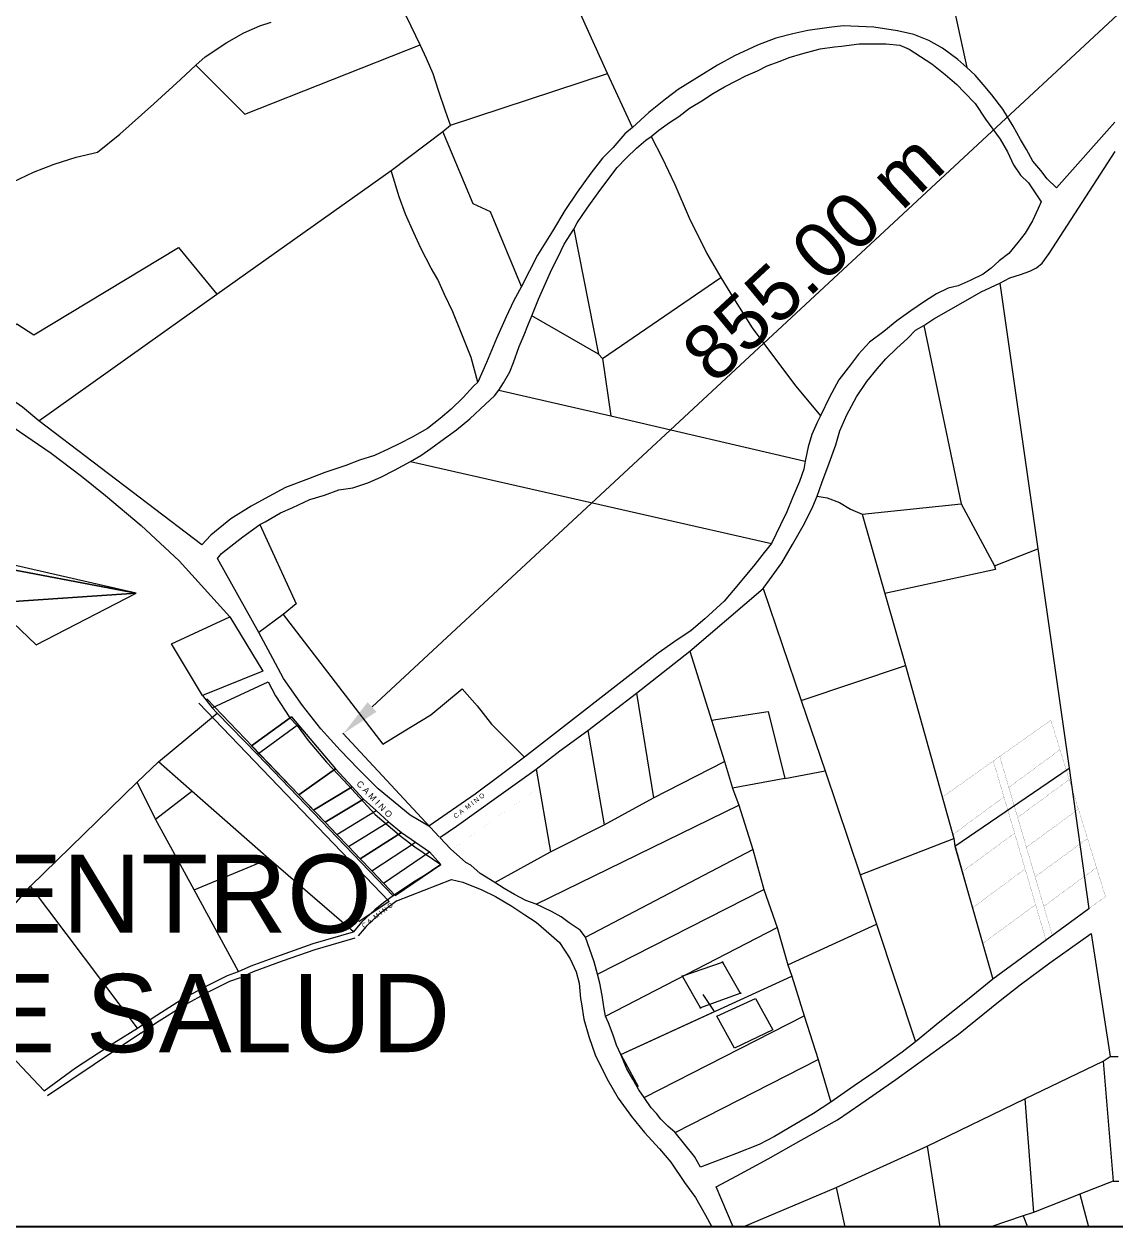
# Paper-space layout 'LAMINA DE TRABAJO' of a CAD drawing. Header units: millimetres. Extents: x 614660 to 615345, y 1320431 to 1320883.
# Drawn here: x 614854.12 to 614882.26, y 1320575.07 to 1320606.1 of the extents above; entities that cross this region are included whole.
import ezdxf

# ---------------------------------------------------------------- set-up
doc = ezdxf.new("R2010")
doc.units = ezdxf.units.MM
doc.layers.add('2', color=7, linetype='Continuous')
doc.layers.add('CVL_CUADCON_LIN', color=8, linetype='Continuous')
doc.layers.add('Cotas', color=7, linetype='Continuous', lineweight=0)
doc.styles.add('45', font='arial.ttf')
doc.styles.add('CAJETIN 2', font='arial.ttf', dxfattribs={"height": 0.25})
doc.styles.add('PUNTOS PI', font='arial.ttf', dxfattribs={"height": 1.5})

psp = doc.layouts.new('LAMINA DE TRABAJO')

# ---------------------------------------------------------------- linework, layer by layer
at = {"color": 1, "lineweight": 0}
psp.add_line((614857.044, 1320580.196), (614854.285, 1320583.856), dxfattribs=at)
psp.add_line((614934.41, 1320575.067), (614839.808, 1320575.067))
psp.add_line((614934.41, 1320575.067), (614839.808, 1320575.067))
psp.add_line((614934.41, 1320575.067), (614839.808, 1320575.067))
for points in [[(614857.044, 1320580.196), (614857.449, 1320580.473), (614858.166, 1320580.924), (614858.802, 1320581.272), (614859.366, 1320581.554), (614859.653, 1320581.657)], [(614857.135, 1320580.062), (614857.537, 1320580.338), (614858.248, 1320580.785), (614858.877, 1320581.129), (614859.43, 1320581.406), (614859.708, 1320581.505)]]:
    psp.add_lwpolyline(points, dxfattribs=at)
for centre in [(614872.137, 1320581.895), (614871.1, 1320581.535)]:
    psp.add_circle(centre, 0.0101, dxfattribs=at)
at = {"color": 7, "lineweight": 0}
psp.add_solid([(614862.983, 1320588.605), (614863.212, 1320588.358), (614862.358, 1320587.795)], dxfattribs=at)
at = {"layer": '2', "color": 1, "linetype": 'Continuous', "lineweight": 0}
for p, q in [((614865.117, 1320603.496), (614869.173, 1320604.828)), ((614869.814, 1320603.432), (614869.173, 1320604.828)), ((614864.922, 1320603.332), (614865.117, 1320603.496)), ((614863.594, 1320602.327), (614864.922, 1320603.332)), ((614859.098, 1320599.133), (614863.594, 1320602.327)), ((614868.301, 1320600.811), (614868.943, 1320597.588)), ((614869.045, 1320597.47), (614872.096, 1320599.562)), ((614879.29, 1320599.415), (614880.275, 1320592.565)), ((614854.504, 1320595.867), (614859.098, 1320599.133)), ((614868.943, 1320597.588), (614867.22, 1320598.569)), ((614877.331, 1320598.323), (614878.296, 1320593.725)), ((614868.943, 1320597.588), (614869.045, 1320597.47)), ((614869.045, 1320597.47), (614869.261, 1320595.993)), ((614866.369, 1320596.656), (614869.261, 1320595.993)), ((614869.261, 1320595.993), (614874.27, 1320594.825)), ((614864.092, 1320594.815), (614873.399, 1320592.697)), ((614875.742, 1320593.46), (614878.296, 1320593.725)), ((614878.296, 1320593.725), (614879.152, 1320592.124)), ((614875.742, 1320593.46), (614876.322, 1320591.407)), ((614879.152, 1320592.124), (614880.275, 1320592.565)), ((614880.275, 1320592.565), (614881.08, 1320586.9)), ((614871.297, 1320589.922), (614873.184, 1320591.542)), ((614873.184, 1320591.542), (614874.163, 1320588.653)), ((614876.322, 1320591.407), (614876.855, 1320589.55)), ((614860.801, 1320590.871), (614860.181, 1320590.399)), ((614869.918, 1320588.84), (614871.297, 1320589.922)), ((614871.297, 1320589.922), (614871.851, 1320588.141)), ((614874.163, 1320588.653), (614876.855, 1320589.55)), ((614876.855, 1320589.55), (614878.102, 1320585.09)), ((614858.724, 1320588.779), (614858.976, 1320588.461)), ((614861.21, 1320586.213), (614858.834, 1320588.689)), ((614868.662, 1320587.876), (614869.918, 1320588.84)), ((614869.918, 1320588.84), (614870.359, 1320586.136)), ((614874.163, 1320588.653), (614874.789, 1320586.831)), ((614857.586, 1320587.066), (614859.104, 1320588.322)), ((614859.104, 1320588.322), (614858.976, 1320588.461)), ((614860.14, 1320587.259), (614859.104, 1320588.322)), ((614861.02, 1320588.23), (614859.991, 1320587.483)), ((614859.991, 1320587.483), (614861.02, 1320588.23)), ((614861.02, 1320588.23), (614862.159, 1320586.887)), ((614861.165, 1320588.003), (614860.14, 1320587.259)), ((614871.851, 1320588.141), (614872.189, 1320587.074)), ((614868.662, 1320587.876), (614869.082, 1320585.444)), ((614859.991, 1320587.483), (614859.991, 1320587.483)), ((614857.038, 1320586.538), (614857.586, 1320587.066)), ((614858.448, 1320586.311), (614857.586, 1320587.066)), ((614863.642, 1320583.61), (614860.14, 1320587.259)), ((614870.359, 1320586.136), (614872.189, 1320587.074)), ((614872.189, 1320587.074), (614872.395, 1320586.386)), ((614861.21, 1320586.213), (614862.158, 1320586.887)), ((614862.159, 1320586.887), (614862.583, 1320586.424)), ((614867.334, 1320586.881), (614867.703, 1320584.741)), ((614873.743, 1320586.637), (614874.789, 1320586.831)), ((614874.789, 1320586.831), (614875.692, 1320584.153)), ((614878.127, 1320584.89), (614881.08, 1320586.9)), ((614854.285, 1320583.856), (614857.038, 1320586.538)), ((614857.51, 1320585.583), (614857.038, 1320586.538)), ((614861.584, 1320585.823), (614862.583, 1320586.424)), ((614862.583, 1320586.424), (614862.877, 1320586.103)), ((614873.743, 1320586.637), (614872.395, 1320586.386)), ((614872.395, 1320586.386), (614872.559, 1320585.945)), ((614857.51, 1320585.583), (614858.448, 1320586.311)), ((614860.432, 1320584.566), (614858.448, 1320586.311)), ((614861.886, 1320585.508), (614861.21, 1320586.213)), ((614861.886, 1320585.508), (614862.877, 1320586.103)), ((614862.877, 1320586.103), (614863.2, 1320585.81)), ((614869.082, 1320585.444), (614870.359, 1320586.136)), ((614862.188, 1320585.194), (614863.2, 1320585.81)), ((614863.2, 1320585.81), (614863.523, 1320585.517)), ((614867.329, 1320583.397), (614872.559, 1320585.945)), ((614872.559, 1320585.945), (614872.918, 1320584.806)), ((614858.505, 1320583.766), (614857.51, 1320585.583)), ((614862.188, 1320585.194), (614861.886, 1320585.508)), ((614862.49, 1320584.879), (614863.523, 1320585.517)), ((614863.523, 1320585.517), (614863.86, 1320585.24)), ((614867.703, 1320584.741), (614869.082, 1320585.444)), ((614862.49, 1320584.879), (614862.188, 1320585.194)), ((614862.792, 1320584.565), (614863.86, 1320585.24)), ((614863.86, 1320585.24), (614864.219, 1320584.992)), ((614862.792, 1320584.565), (614862.49, 1320584.879)), ((614863.093, 1320584.25), (614864.219, 1320584.992)), ((614864.219, 1320584.992), (614864.578, 1320584.746)), ((614875.692, 1320584.153), (614878.102, 1320585.09)), ((614878.102, 1320585.09), (614878.127, 1320584.89)), ((614878.127, 1320584.89), (614879.112, 1320581.462)), ((614858.505, 1320583.766), (614860.432, 1320584.566)), ((614862.617, 1320582.681), (614860.432, 1320584.566)), ((614863.093, 1320584.25), (614862.792, 1320584.565)), ((614863.395, 1320583.935), (614864.578, 1320584.746)), ((614864.578, 1320584.746), (614864.868, 1320584.42)), ((614864.578, 1320584.746), (614864.868, 1320584.42)), ((614866.262, 1320583.957), (614867.703, 1320584.741)), ((614868.606, 1320582.54), (614872.918, 1320584.806)), ((614872.918, 1320584.806), (614873.205, 1320583.774)), ((614863.395, 1320583.935), (614863.093, 1320584.25)), ((614863.697, 1320583.621), (614864.868, 1320584.42)), ((614864.868, 1320584.42), (614863.697, 1320583.621)), ((614863.697, 1320583.621), (614863.395, 1320583.935)), ((614875.692, 1320584.153), (614876.107, 1320582.88)), ((614859.653, 1320581.657), (614858.505, 1320583.766)), ((614868.913, 1320581.585), (614873.205, 1320583.774)), ((614873.205, 1320583.774), (614873.549, 1320582.789)), ((614869.119, 1320580.503), (614873.549, 1320582.789)), ((614873.549, 1320582.789), (614873.826, 1320581.829)), ((614873.826, 1320581.829), (614876.107, 1320582.88)), ((614876.107, 1320582.88), (614877.118, 1320579.842)), ((614873.826, 1320581.829), (614873.923, 1320581.537)), ((614869.514, 1320579.517), (614873.923, 1320581.537)), ((614873.923, 1320581.537), (614874.246, 1320580.515)), ((614870.119, 1320578.409), (614874.246, 1320580.515)), ((614874.246, 1320580.515), (614874.605, 1320579.386)), ((614870.914, 1320577.5), (614874.605, 1320579.386)), ((614874.605, 1320579.386), (614874.933, 1320578.283)), ((614879.938, 1320578.368), (614881.953, 1320579.347)), ((614881.953, 1320579.347), (614882.137, 1320579.465)), ((614881.953, 1320579.347), (614882.215, 1320576.248)), ((614882.137, 1320579.465), (614882.348, 1320579.465)), ((614877.42, 1320577.148), (614879.938, 1320578.368)), ((614879.938, 1320578.368), (614880.159, 1320575.443)), ((614875.072, 1320576.087), (614877.42, 1320577.148)), ((614877.42, 1320577.148), (614877.743, 1320575.067)), ((614882.215, 1320576.248), (614881.353, 1320575.915)), ((614882.215, 1320576.248), (614882.359, 1320576.248)), ((614872.668, 1320575.067), (614875.072, 1320576.087)), ((614875.072, 1320576.087), (614875.289, 1320575.067)), ((614881.353, 1320575.915), (614880.159, 1320575.443)), ((614881.353, 1320575.915), (614881.58, 1320575.067)), ((614879.892, 1320575.351), (614879.063, 1320575.067)), ((614880.159, 1320575.443), (614879.892, 1320575.351)), ((614879.892, 1320575.351), (614880.005, 1320575.067))]:
    psp.add_line(p, q, dxfattribs=at)
for points in [[(614876.622, 1320615.317), (614876.781, 1320614.922), (614876.965, 1320614.337), (614877.145, 1320613.685), (614877.335, 1320612.869), (614877.468, 1320612.099), (614877.617, 1320611.283), (614877.704, 1320610.416), (614877.791, 1320609.431), (614877.853, 1320608.533), (614877.879, 1320607.799), (614877.997, 1320607.035), (614878.443, 1320604.982)], [(614869.173, 1320604.828), (614867.983, 1320607.461), (614868.634, 1320607.855), (614869.793, 1320608.666), (614870.987, 1320609.542), (614872.105, 1320610.419), (614871.623, 1320611.435), (614871.11, 1320612.421), (614870.648, 1320613.191)], [(614864.342, 1320605.569), (614863.994, 1320606.278), (614863.701, 1320606.863), (614863.332, 1320607.52), (614863.04, 1320607.951), (614862.742, 1320608.469), (614862.455, 1320608.849)], [(614858.548, 1320605.039), (614858.795, 1320605.259), (614859.353, 1320605.623), (614859.794, 1320605.879), (614860.205, 1320606.054), (614860.497, 1320606.146)], [(614878.443, 1320604.982), (614878.212, 1320605.188), (614877.812, 1320605.475), (614877.464, 1320605.681), (614877.069, 1320605.835), (614876.648, 1320605.927), (614876.038, 1320606.025), (614875.254, 1320606.056), (614874.89, 1320606.015), (614874.336, 1320605.939), (614873.951, 1320605.852), (614873.51, 1320605.734), (614873.044, 1320605.56), (614872.449, 1320605.278), (614872.008, 1320605.037), (614871.536, 1320604.75), (614870.993, 1320604.417), (614870.67, 1320604.165), (614870.234, 1320603.817), (614869.814, 1320603.432)], [(614858.548, 1320605.039), (614859.815, 1320603.776), (614864.342, 1320605.569)], [(614865.117, 1320603.496), (614864.994, 1320603.85), (614864.814, 1320604.384), (614864.671, 1320604.82), (614864.501, 1320605.21), (614864.342, 1320605.569)], [(614870.296, 1320603.196), (614870.491, 1320603.365), (614870.767, 1320603.565), (614871.014, 1320603.719), (614871.29, 1320603.929), (614871.649, 1320604.149), (614871.865, 1320604.293), (614872.193, 1320604.483), (614872.511, 1320604.642), (614872.741, 1320604.765), (614873.039, 1320604.898), (614873.29, 1320605.021), (614873.623, 1320605.144), (614873.859, 1320605.236), (614874.213, 1320605.339), (614874.654, 1320605.461), (614875.023, 1320605.513), (614875.208, 1320605.533), (614875.664, 1320605.594), (614876.013, 1320605.594), (614876.356, 1320605.594), (614876.71, 1320605.553), (614876.951, 1320605.45), (614877.541, 1320605.075), (614877.879, 1320604.803), (614878.182, 1320604.546), (614878.371, 1320604.341), (614878.653, 1320604.048), (614878.925, 1320603.648), (614879.3, 1320603.13), (614879.489, 1320602.806), (614879.648, 1320602.468), (614879.823, 1320602.206), (614880.033, 1320602.006), (614880.207, 1320601.744), (614880.356, 1320601.513), (614880.284, 1320601.344), (614880.136, 1320601.02), (614879.941, 1320600.702), (614879.756, 1320600.461), (614879.525, 1320600.179), (614879.274, 1320599.99), (614879.064, 1320599.8), (614878.859, 1320599.646), (614878.526, 1320599.487), (614878.213, 1320599.344), (614877.962, 1320599.287), (614877.659, 1320599.144), (614877.372, 1320598.959), (614876.993, 1320598.703), (614876.634, 1320598.447), (614876.295, 1320598.165), (614875.926, 1320597.893), (614875.649, 1320597.58), (614875.439, 1320597.308), (614875.142, 1320596.918), (614874.896, 1320596.472), (614874.665, 1320595.995)], [(614850.607, 1320598.532), (614850.791, 1320598.706), (614851.089, 1320598.962), (614851.258, 1320599.132), (614851.463, 1320599.373), (614851.637, 1320599.67), (614851.853, 1320600.106), (614852.191, 1320600.583), (614852.478, 1320600.952), (614852.857, 1320601.327), (614853.268, 1320601.65), (614853.826, 1320602.024), (614854.365, 1320602.28), (614854.898, 1320602.49), (614855.462, 1320602.665), (614856.016, 1320602.793), (614856.59, 1320603.259), (614857.472, 1320604.039), (614858.159, 1320604.669), (614858.548, 1320605.039)], [(614882.26, 1320603.569), (614880.756, 1320601.872), (614880.51, 1320602.108), (614880.351, 1320602.324), (614880.141, 1320602.56), (614879.982, 1320602.868), (614879.828, 1320603.119), (614879.633, 1320603.463), (614879.366, 1320603.904), (614879.089, 1320604.274), (614878.858, 1320604.541), (614878.653, 1320604.782), (614878.443, 1320604.982)], [(614869.814, 1320603.432), (614869.619, 1320603.273), (614869.311, 1320602.909), (614869.045, 1320602.637), (614868.737, 1320602.258), (614868.388, 1320601.765), (614868.071, 1320601.293), (614867.753, 1320600.76), (614867.363, 1320600.139), (614866.953, 1320599.334)], [(614866.953, 1320599.334), (614866.153, 1320601.253), (614865.702, 1320601.459), (614864.922, 1320603.332)], [(614868.301, 1320600.811), (614868.389, 1320600.975), (614868.645, 1320601.355), (614868.927, 1320601.745), (614869.178, 1320602.083), (614869.419, 1320602.396), (614869.665, 1320602.647), (614869.916, 1320602.898), (614870.157, 1320603.109), (614870.296, 1320603.196)], [(614870.296, 1320603.196), (614870.578, 1320602.647), (614870.906, 1320601.964), (614871.28, 1320601.102), (614871.732, 1320600.183), (614872.096, 1320599.562)], [(614879.29, 1320599.415), (614879.551, 1320599.553), (614879.828, 1320599.64), (614880.064, 1320599.728), (614880.238, 1320599.815), (614880.382, 1320599.933), (614880.561, 1320600.179), (614882.263, 1320602.81)], [(614865.825, 1320596.861), (614865.651, 1320597.498), (614865.415, 1320598.103), (614865.179, 1320598.678), (614864.964, 1320599.12), (614864.794, 1320599.51), (614864.625, 1320599.802), (614864.353, 1320600.32), (614864.174, 1320600.716), (614863.963, 1320601.198), (614863.794, 1320601.644), (614863.594, 1320602.327)], [(614867.22, 1320598.569), (614867.389, 1320599.005), (614867.599, 1320599.467), (614867.732, 1320599.78), (614867.896, 1320600.093), (614868.055, 1320600.426), (614868.301, 1320600.811)], [(614852.781, 1320597.12), (614853.934, 1320598.371), (614854.375, 1320598.083), (614858.103, 1320600.334), (614859.098, 1320599.133)], [(614872.096, 1320599.562), (614872.419, 1320599.028), (614872.906, 1320598.264), (614873.321, 1320597.699), (614874.029, 1320596.755), (614874.665, 1320595.995)], [(614877.331, 1320598.323), (614877.593, 1320598.497), (614877.967, 1320598.708), (614878.346, 1320598.928), (614878.808, 1320599.195), (614879.29, 1320599.415)], [(614866.953, 1320599.334), (614866.748, 1320598.954), (614866.558, 1320598.544), (614866.307, 1320597.99), (614866.046, 1320597.369), (614865.825, 1320596.861)], [(614866.369, 1320596.656), (614866.492, 1320596.846), (614866.656, 1320597.128), (614866.748, 1320597.369), (614866.892, 1320597.784), (614867.02, 1320598.082), (614867.112, 1320598.323), (614867.22, 1320598.569)], [(614874.583, 1320593.922), (614874.701, 1320594.261), (614874.891, 1320594.769), (614875.06, 1320595.241), (614875.168, 1320595.605), (614875.342, 1320596.015), (614875.598, 1320596.482), (614875.86, 1320596.882), (614876.131, 1320597.205), (614876.352, 1320597.462), (614876.624, 1320597.733), (614876.916, 1320598), (614877.116, 1320598.2), (614877.331, 1320598.323)], [(614854.504, 1320595.867), (614854.078, 1320596.216), (614852.781, 1320597.12)], [(614865.825, 1320596.861), (614865.718, 1320596.759), (614865.446, 1320596.467), (614865.138, 1320596.169), (614864.851, 1320595.928), (614864.528, 1320595.667), (614864.133, 1320595.446), (614863.795, 1320595.272), (614863.528, 1320595.139), (614863.159, 1320594.97), (614862.775, 1320594.847), (614862.421, 1320594.708), (614861.882, 1320594.534), (614861.457, 1320594.365), (614860.867, 1320594.145), (614860.431, 1320593.914), (614859.98, 1320593.663), (614859.457, 1320593.335), (614858.939, 1320592.914), (614858.709, 1320592.668), (614854.504, 1320595.867)], [(614864.092, 1320594.815), (614864.354, 1320594.974), (614864.615, 1320595.154), (614864.964, 1320595.41), (614865.272, 1320595.636), (614865.62, 1320595.918), (614866.025, 1320596.297), (614866.256, 1320596.507), (614866.369, 1320596.656)], [(614874.665, 1320595.995), (614874.578, 1320595.821), (614874.439, 1320595.513), (614874.347, 1320595.195), (614874.27, 1320594.825)], [(614853.448, 1320595.98), (614854.007, 1320595.585), (614854.822, 1320595.03), (614855.601, 1320594.44), (614856.222, 1320593.942), (614857.14, 1320593.167), (614858.119, 1320592.248), (614859.432, 1320590.81)], [(614860.206, 1320593.186), (614860.339, 1320593.262), (614860.739, 1320593.493), (614861.052, 1320593.631), (614861.493, 1320593.836), (614861.872, 1320593.949), (614862.241, 1320594.082), (614862.605, 1320594.139), (614862.985, 1320594.262), (614863.328, 1320594.41), (614863.677, 1320594.59), (614864.092, 1320594.815)], [(614874.27, 1320594.825), (614874.234, 1320594.615), (614874.122, 1320594.297), (614873.947, 1320593.876), (614873.794, 1320593.517), (614873.635, 1320593.179), (614873.399, 1320592.697)], [(614873.184, 1320591.542), (614873.353, 1320591.758), (614873.671, 1320592.199), (614873.942, 1320592.676), (614874.25, 1320593.219), (614874.47, 1320593.655), (614874.583, 1320593.922)], [(614874.583, 1320593.922), (614874.84, 1320593.881), (614875.152, 1320593.753), (614875.44, 1320593.583), (614875.742, 1320593.46)], [(614860.181, 1320590.399), (614859.109, 1320592.309), (614859.216, 1320592.442), (614859.452, 1320592.632), (614859.765, 1320592.868), (614860.206, 1320593.186)], [(614860.206, 1320593.186), (614861.139, 1320591.143), (614860.801, 1320590.871)], [(614873.399, 1320592.697), (614873.209, 1320592.466), (614872.973, 1320592.158), (614872.548, 1320591.65), (614872.184, 1320591.214), (614871.681, 1320590.753), (614871.328, 1320590.455), (614870.882, 1320590.158), (614870.477, 1320589.866), (614867.026, 1320587.184)], [(614879.152, 1320592.124), (614879.183, 1320592.032), (614876.322, 1320591.407)], [(614858.724, 1320588.779), (614857.924, 1320590.108), (614859.432, 1320590.81)], [(614859.432, 1320590.81), (614860.283, 1320589.409), (614858.724, 1320588.779)], [(614860.801, 1320590.871), (614863.375, 1320587.519), (614863.893, 1320587.837), (614864.611, 1320588.278), (614865.426, 1320588.95), (614865.806, 1320588.508), (614866.18, 1320588.041), (614867.026, 1320587.184)], [(614867.026, 1320587.184), (614866.436, 1320586.743), (614865.754, 1320586.23), (614864.565, 1320585.41), (614864.083, 1320585.687), (614863.252, 1320586.37), (614862.75, 1320586.873), (614862.273, 1320587.371), (614861.775, 1320587.915), (614861.304, 1320588.521), (614860.811, 1320589.214), (614860.54, 1320589.732), (614860.181, 1320590.399)], [(614858.976, 1320588.461), (614860.422, 1320589.127), (614860.606, 1320588.773), (614860.981, 1320588.203), (614861.165, 1320588.003)], [(614858.633, 1320588.578), (614863.537, 1320583.467)], [(614871.851, 1320588.141), (614873.317, 1320588.361), (614873.743, 1320586.637)], [(614861.165, 1320588.003), (614861.447, 1320587.613), (614861.924, 1320587.058), (614862.37, 1320586.581), (614862.775, 1320586.145), (614863.175, 1320585.708), (614863.852, 1320585.138), (614864.201, 1320584.877), (614864.868, 1320584.42), (614864.596, 1320584.22), (614864.211, 1320583.989), (614863.934, 1320583.81), (614863.642, 1320583.61)], [(614867.334, 1320586.881), (614867.939, 1320587.353), (614868.662, 1320587.876)], [(614866.262, 1320583.957), (614865.883, 1320584.183), (614865.647, 1320584.399), (614865.514, 1320584.471), (614865.124, 1320584.82), (614864.847, 1320585.112), (614865.273, 1320585.405), (614866.308, 1320586.143), (614867.334, 1320586.881)], [(614881.08, 1320586.9), (614881.588, 1320583.277), (614879.112, 1320581.462)], [(614863.737, 1320583.479), (614865.145, 1320584.03), (614865.437, 1320583.958), (614865.929, 1320583.762), (614866.278, 1320583.588), (614866.703, 1320583.341), (614867.042, 1320583.115), (614867.329, 1320582.93), (614867.585, 1320582.71), (614867.929, 1320582.402), (614868.211, 1320581.986), (614868.36, 1320581.647), (614868.442, 1320581.355), (614868.478, 1320580.96), (614868.503, 1320580.826), (614868.56, 1320580.426), (614868.693, 1320579.98), (614868.857, 1320579.507), (614869.15, 1320578.897), (614869.447, 1320578.389), (614869.786, 1320577.916), (614870.129, 1320577.501), (614870.514, 1320577.085), (614870.801, 1320576.736), (614871.155, 1320576.212), (614871.442, 1320575.827), (614871.703, 1320575.37), (614871.862, 1320575.067)], [(614867.329, 1320583.397), (614867.067, 1320583.49), (614866.775, 1320583.644), (614866.508, 1320583.798), (614866.262, 1320583.957)], [(614852.085, 1320581.281), (614852.541, 1320581.825), (614853.07, 1320582.394), (614853.516, 1320582.917), (614853.915, 1320583.435), (614854.285, 1320583.856)], [(614863.642, 1320583.61), (614863.396, 1320583.43), (614863.171, 1320583.251), (614862.827, 1320582.933), (614862.617, 1320582.681)], [(614863.737, 1320583.479), (614863.494, 1320583.302), (614863.276, 1320583.128), (614862.944, 1320582.821), (614862.741, 1320582.578)], [(614863.537, 1320583.467), (614862.76, 1320582.937)], [(614868.606, 1320582.54), (614868.467, 1320582.72), (614868.185, 1320582.909), (614867.975, 1320583.064), (614867.729, 1320583.202), (614867.329, 1320583.397)], [(614859.653, 1320581.657), (614859.976, 1320581.805), (614860.735, 1320582.082), (614861.581, 1320582.379), (614862.617, 1320582.681)], [(614859.721, 1320581.51), (614860.038, 1320581.656), (614860.79, 1320581.93), (614861.631, 1320582.225), (614862.662, 1320582.526)], [(614868.913, 1320581.585), (614868.831, 1320581.904), (614868.606, 1320582.54)], [(614872.413, 1320575.067), (614871.97, 1320576.099), (614872.508, 1320576.381), (614873.313, 1320576.822), (614874.17, 1320577.309), (614875.108, 1320577.832), (614875.703, 1320578.247), (614876.61, 1320578.867), (614878.225, 1320580.036), (614879.302, 1320580.908), (614879.814, 1320581.313), (614880.584, 1320581.882), (614881.645, 1320582.636), (614882.137, 1320579.465)], [(614872.128, 1320581.891), (614871.109, 1320581.538)], [(614872.596, 1320581.108), (614872.142, 1320581.886)], [(614869.119, 1320580.503), (614869.088, 1320580.693), (614869.037, 1320581.041), (614868.97, 1320581.36), (614868.913, 1320581.585)], [(614871.105, 1320581.526), (614871.565, 1320580.729)], [(614879.112, 1320581.462), (614878.497, 1320580.96), (614877.743, 1320580.355), (614877.118, 1320579.842)], [(614852.085, 1320581.281), (614854.639, 1320578.581), (614855.444, 1320579.17), (614856.433, 1320579.816), (614857.044, 1320580.196)], [(614871.58, 1320580.724), (614872.591, 1320581.096)], [(614869.514, 1320579.517), (614869.406, 1320579.759), (614869.319, 1320580.015), (614869.201, 1320580.333), (614869.119, 1320580.503)], [(614877.118, 1320579.842), (614876.769, 1320579.575), (614876.102, 1320579.093), (614875.533, 1320578.704), (614874.933, 1320578.283)], [(614870.119, 1320578.409), (614869.98, 1320578.604), (614869.826, 1320578.876), (614869.673, 1320579.143), (614869.514, 1320579.517)], [(614870.914, 1320577.5), (614870.724, 1320577.664), (614870.544, 1320577.849), (614870.432, 1320577.993), (614870.298, 1320578.142), (614870.119, 1320578.409)], [(614874.933, 1320578.283), (614874.487, 1320577.996), (614873.857, 1320577.622), (614873.482, 1320577.396), (614873.083, 1320577.191), (614872.472, 1320576.95), (614871.57, 1320576.612), (614871.411, 1320576.884), (614871.17, 1320577.197), (614870.914, 1320577.5)]]:
    psp.add_lwpolyline(points, dxfattribs=at)
psp.add_lwpolyline([(614861.02, 1320588.23), (614862.159, 1320586.887), (614861.21, 1320586.213), (614859.991, 1320587.483)], close=True, dxfattribs=at)
at = {"layer": '2', "color": 1, "linetype": 'Continuous', "lineweight": 0, "flags": 128}
for points, const_width in [([(614877.806, 1320586.152), (614880.607, 1320588.141), (614882.016, 1320583.591)], 0.00404), ([(614880.607, 1320588.141), (614879.289, 1320587.205)], 0.00404), ([(614879.124, 1320587.088), (614880.483, 1320582.467)], 0.00404), ([(614879.124, 1320587.088), (614880.483, 1320582.467)], 0.00404), ([(614882.016, 1320583.591), (614880.646, 1320582.586), (614879.289, 1320587.205)], 0.00404), ([(614882.016, 1320583.591), (614880.646, 1320582.586), (614879.289, 1320587.205)], 0.00404), ([(614865.058, 1320584.738), (614867.545, 1320586.507)], 0.000404), ([(614879.112, 1320581.462), (614877.806, 1320586.152)], 0.00404), ([(614879.112, 1320581.462), (614882.016, 1320583.591)], 0.00404), ([(614880.483, 1320582.467), (614880.232, 1320583.319)], 0.00404), ([(614879.112, 1320581.462), (614880.483, 1320582.467)], 0.00404)]:
    psp.add_lwpolyline(points, dxfattribs=dict(at, const_width=const_width))
at = {"layer": '2', "color": 1, "linetype": 'Continuous', "lineweight": 0, "const_width": 0.00404, "flags": 128}
for points in [[(614879.289, 1320587.205), (614880.607, 1320588.141), (614882.016, 1320583.591), (614880.646, 1320582.586), (614879.289, 1320587.205)], [(614879.289, 1320587.205), (614879.523, 1320586.406), (614880.843, 1320587.379), (614880.607, 1320588.141), (614879.289, 1320587.205)], [(614879.751, 1320585.63), (614879.523, 1320586.406), (614880.843, 1320587.379), (614881.081, 1320586.611)], [(614877.806, 1320586.152), (614879.124, 1320587.088), (614880.483, 1320582.467), (614879.112, 1320581.462)], [(614879.124, 1320587.088), (614879.397, 1320586.161), (614878.075, 1320585.186), (614877.806, 1320586.152)], [(614862.583, 1320586.424), (614862.877, 1320586.103), (614861.886, 1320585.508), (614861.584, 1320585.823)], [(614879.977, 1320584.862), (614879.751, 1320585.63), (614881.081, 1320586.611), (614881.318, 1320585.846)], [(614878.075, 1320585.186), (614879.397, 1320586.161), (614879.672, 1320585.226), (614878.337, 1320584.245)], [(614880.201, 1320584.098), (614879.977, 1320584.862), (614881.318, 1320585.846), (614881.552, 1320585.089)], [(614863.86, 1320585.24), (614864.578, 1320584.746), (614863.395, 1320583.935), (614862.792, 1320584.565)], [(614878.337, 1320584.245), (614879.672, 1320585.226), (614879.943, 1320584.303), (614878.598, 1320583.307)], [(614880.425, 1320583.338), (614880.201, 1320584.098), (614881.552, 1320585.089), (614881.785, 1320584.339)], [(614878.598, 1320583.307), (614879.943, 1320584.303), (614880.214, 1320583.382), (614878.855, 1320582.384)], [(614880.646, 1320582.586), (614880.425, 1320583.338), (614881.785, 1320584.339), (614882.016, 1320583.591)], [(614878.855, 1320582.384), (614880.214, 1320583.382), (614880.482, 1320582.471), (614879.111, 1320581.466)]]:
    psp.add_lwpolyline(points, close=True, dxfattribs=at)
at = {"layer": '2', "color": 1, "linetype": 'Continuous', "lineweight": 0, "flags": 128}
for points in [[(614862.158, 1320586.887), (614862.583, 1320586.424), (614861.584, 1320585.823), (614861.21, 1320586.213)], [(614862.583, 1320586.424), (614862.877, 1320586.103), (614861.886, 1320585.508), (614861.584, 1320585.823)], [(614863.523, 1320585.517), (614863.86, 1320585.24), (614862.792, 1320584.565), (614862.49, 1320584.879)], [(614864.578, 1320584.746), (614864.868, 1320584.42), (614863.697, 1320583.621), (614863.395, 1320583.935)], [(614872.445, 1320579.677), (614871.995, 1320580.503), (614872.993, 1320580.96), (614873.437, 1320580.149)], [(614871.995, 1320580.503), (614872.993, 1320580.96), (614873.437, 1320580.149), (614872.445, 1320579.677)]]:
    psp.add_lwpolyline(points, close=True, dxfattribs=at)
for points in [[(614869.514, 1320579.517), (614871.929, 1320580.623), (614871.636, 1320581.06)], [(614857.135, 1320580.062), (614854.726, 1320578.445)], [(614869.514, 1320579.517), (614869.964, 1320578.692)]]:
    psp.add_lwpolyline(points, dxfattribs=at)
at = {"layer": '2', "color": 1, "linetype": 'Continuous', "lineweight": 0}
for centre in [(614872.601, 1320581.099), (614871.57, 1320580.721)]:
    psp.add_circle(centre, 0.0101, dxfattribs=at)
at = {"layer": 'Cotas'}
psp.add_line((614863.098, 1320588.482), (614886.883, 1320610.576), dxfattribs=at)
at = {"layer": 'Cotas', "color": 7, "lineweight": 0}
psp.add_line((614864.832, 1320585.132), (614862.345, 1320587.809), dxfattribs=at)
at = {"layer": 'CVL_CUADCON_LIN', "color": 1, "lineweight": 0, "ltscale": 0.5, "flags": 128}
psp.add_lwpolyline([(614869.514, 1320579.517), (614870.512, 1320579.975)], dxfattribs=at)

# ---------------------------------------------------------------- texts
at = {"style": 'CAJETIN 2'}
for s, p in [('CENTRO ', (614851.192, 1320582.656)), ('DE SALUD', (614851.014, 1320579.575))]:
    psp.add_text(s, height=2.0185, dxfattribs=at).set_placement(p)
at = {"layer": '2', "color": 7, "linetype": 'Continuous', "lineweight": 0, "attachment_point": 5, "style": '45'}
for s, insert, char_height, rotation in [('{\\H2x;C A M I N O} ', (614863.16, 1320586.104), 0.08074, 313.8346), ('C A  M I N O', (614865.599, 1320585.936), 0.12111, 37.1986), ('C A  M I N O', (614863.234, 1320583.107), 0.12111, 37.1986)]:
    psp.add_mtext(s, dxfattribs=dict(at, insert=insert, char_height=char_height, rotation=rotation))
at = {"layer": 'Cotas', "color": 18, "true_color": 0x000000, "insert": (614874.474, 1320600.084), "char_height": 1.4129, "attachment_point": 5, "rotation": 42.8901, "style": 'PUNTOS PI'}
psp.add_mtext('\\A1;855.00 m', dxfattribs=at)

# ---------------------------------------------------------------- meshes
at = {"layer": '2', "color": 1, "linetype": 'Continuous', "lineweight": 0}
mesh = psp.add_polyface(dxfattribs=at)
corners = [(614857.017, 1320591.422), (614853.022, 1320592.178), (614853.474, 1320591.173), (614853.828, 1320590.664), (614853.222, 1320591.665), (614852.992, 1320592.337), (614854.433, 1320590.084)]
mesh.append_faces([[corners[k] for k in face] for face in [(1, 0, 5), (0, 2, 3, 6)]], dxfattribs={"vtx0": -1, "color": 1})
mesh.append_faces([[corners[k] for k in face] for face in [(0, 1, 4, 2)]], dxfattribs={"vtx0": -1, "vtx3": -1, "color": 1})

doc.saveas('drawing.dxf')
